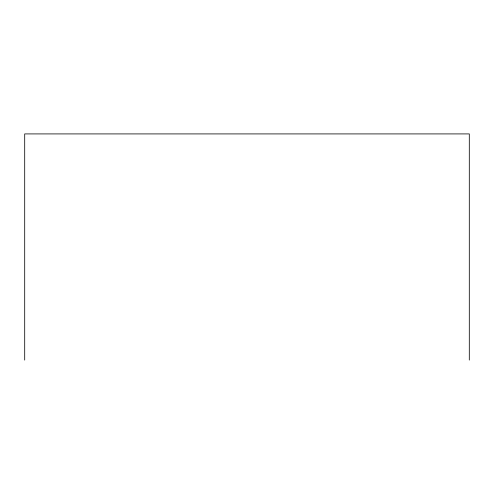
<?xml version="1.0" encoding="UTF-8"?>
<svg xmlns="http://www.w3.org/2000/svg" width="494" height="494" viewBox="0 0 494 494"><rect width="100%" height="100%" fill="white"/><g stroke="black" fill="none" stroke-linecap="round" stroke-linejoin="round"><path stroke-width="0.74" d="M469.3 360.083L469.3 133.917L24.7 133.917L24.7 360.083"/></g></svg>
